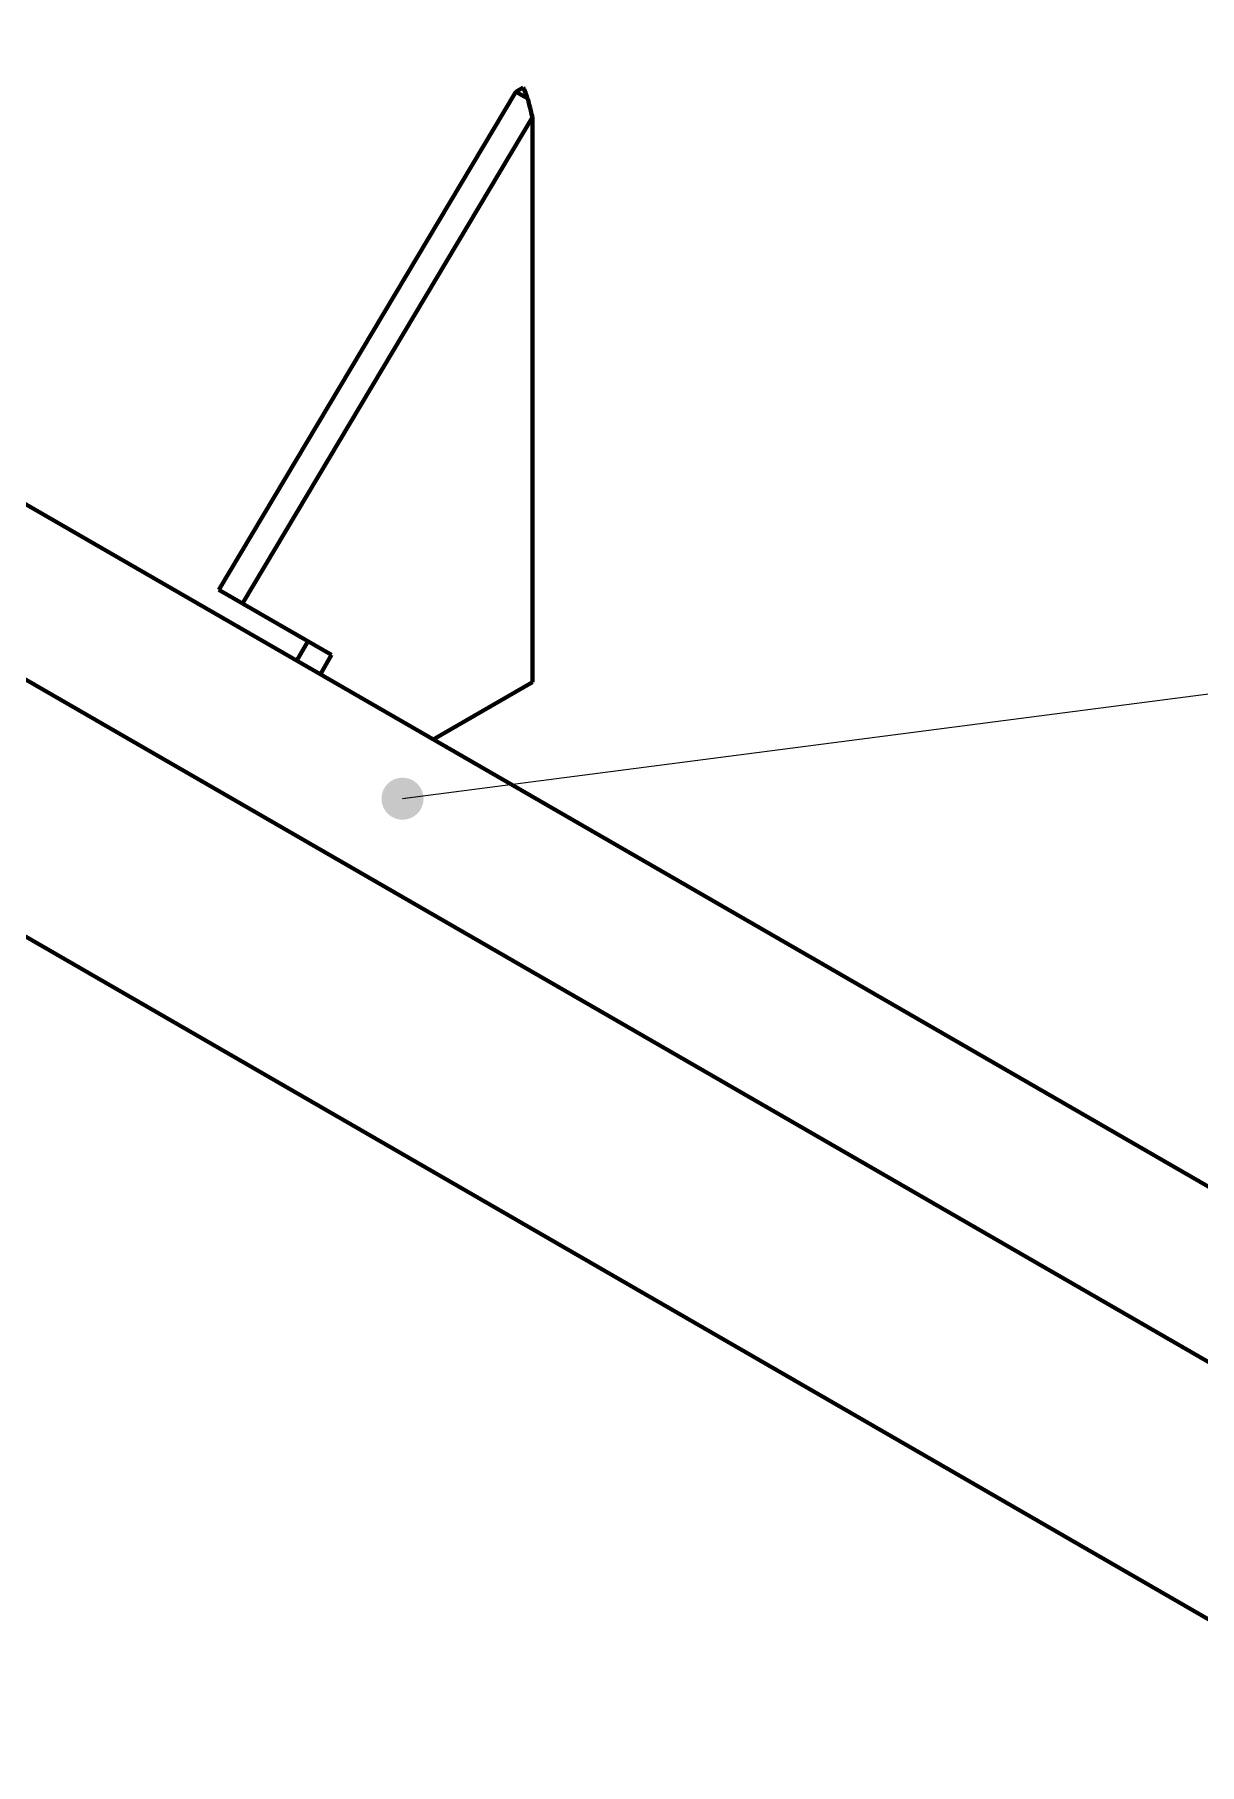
# Model space of a CAD drawing. Header units: millimetres. Extents: x 0 to 841, y 0 to 594.
# Drawn here: x 438.08 to 471.27, y 132.67 to 181.99 of the extents above; entities that cross this region are included whole.
import ezdxf

# ---------------------------------------------------------------- set-up
doc = ezdxf.new("R2010")
doc.units = ezdxf.units.MM
doc.layers.add('01-VISIBLE', color=7, linetype='CONTINUOUS', lineweight=70)
doc.layers.add('08-FINA', color=5, linetype='CONTINUOUS', lineweight=18)

msp = doc.modelspace()

# ---------------------------------------------------------------- hatches: boundary and pattern name
at = {"layer": '08-FINA'}
h = msp.add_hatch(color=7, dxfattribs=at)
h.dxf.hatch_style = 1
edge = h.paths.add_edge_path()
edge.add_arc((448.564, 160.203), 0.6, 0, 360)

# ---------------------------------------------------------------- linework, layer by layer
at = {"layer": '01-VISIBLE'}
for p, q in [((451.797, 180.358), (443.331, 166.153)), ((452.005, 180.479), (451.797, 180.358)), ((451.797, 180.358), (452.133, 180.165)), ((452.267, 179.632), (444.003, 165.765)), ((452.267, 163.524), (452.267, 179.632)), ((425.47, 175.732), (485.723, 140.945)), ((426.147, 170.342), (481.867, 138.172)), ((443.331, 166.153), (444.003, 165.765)), ((444.003, 165.765), (446.54, 164.3)), ((422.972, 164.843), (478.692, 132.673)), ((445.868, 164.688), (445.551, 164.138)), ((446.54, 164.3), (446.223, 163.75)), ((449.441, 161.892), (452.267, 163.524))]:
    msp.add_line(p, q, dxfattribs=at)
for points in [[(452.005, 180.479), (452.026, 180.426), (452.047, 180.374), (452.068, 180.321), (452.09, 180.269), (452.111, 180.217), (452.133, 180.165)], [(452.267, 179.632), (452.244, 179.721), (452.222, 179.81), (452.199, 179.898), (452.177, 179.987), (452.155, 180.076), (452.133, 180.165)]]:
    msp.add_lwpolyline(points, dxfattribs=at)
at = {"layer": '08-FINA'}
msp.add_line((616.537, 181.986), (448.564, 160.203), dxfattribs=at)

doc.saveas('drawing.dxf')
